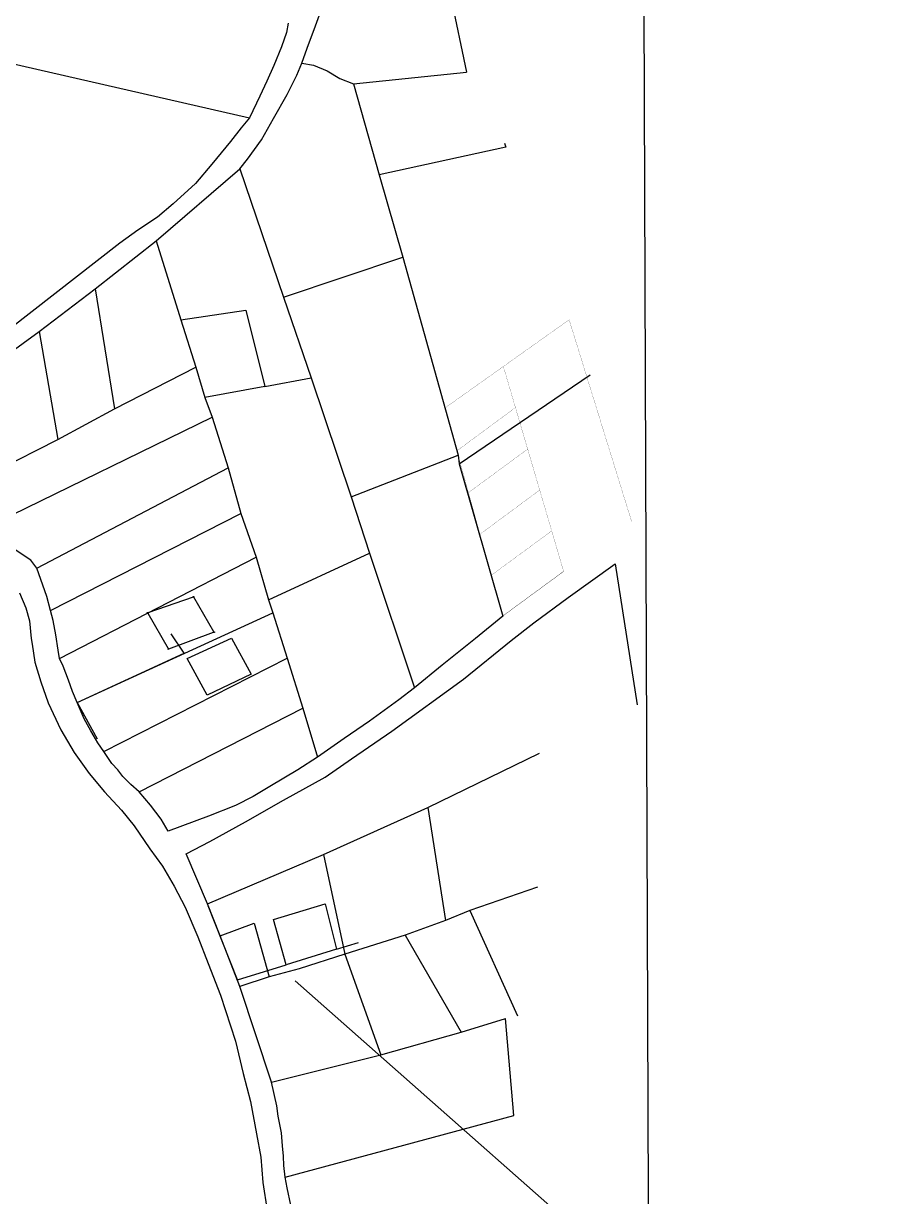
# Model space of a CAD drawing. Header units: millimetres. Extents: x 150192 to 154662, y -198734 to -196104.
# Drawn here: x 153438 to 153914, y -197639 to -196984 of the extents above; entities that cross this region are included whole.
import ezdxf

# ---------------------------------------------------------------- set-up
doc = ezdxf.new("R2010")
doc.units = ezdxf.units.MM
for name, color, linetype in [('2', 7, 'Continuous'), ('43', 7, 'Continuous'), ('CVL_CUADCON_LIN', 8, 'Continuous')]:
    doc.layers.add(name, color=color, linetype=linetype)

msp = doc.modelspace()

# ---------------------------------------------------------------- linework, layer by layer
at = {"color": 1}
for points in [[(153532.80132, -197304.6181), (153507.57266, -197313.3597)], [(153544.39058, -197324.01985), (153533.16341, -197304.75226)], [(153507.46144, -197313.65806), (153518.86144, -197333.40345)], [(153519.22109, -197333.5337), (153544.28179, -197324.3221)]]:
    msp.add_lwpolyline(points, dxfattribs=at)
for centre in [(153533.03754, -197304.53625), (153507.33644, -197313.44155), (153544.51644, -197324.23585), (153518.98644, -197333.61995)]:
    msp.add_circle(centre, 0.25, dxfattribs=at)
at = {"layer": '2', "color": 1, "linetype": 'Continuous'}
for p, q in [((153661.69313, -196897.58463), (153685.58313, -197011.47563)), ((153333.75413, -196984.47963), (153564.28813, -197036.96063)), ((153622.33113, -197018.05263), (153685.58313, -197011.47563)), ((153622.33113, -197018.05263), (153636.68913, -197068.89863)), ((153512.22013, -197105.69363), (153558.95713, -197065.55463)), ((153558.95713, -197065.55463), (153583.22413, -197137.12263)), ((153636.68913, -197068.89863), (153649.90313, -197114.91463)), ((153478.05613, -197132.49363), (153512.22013, -197105.69363)), ((153512.22013, -197105.69363), (153525.94213, -197149.80363)), ((153583.22413, -197137.12263), (153649.90313, -197114.91463)), ((153649.90313, -197114.91463), (153680.77913, -197225.37763)), ((153446.94013, -197156.37263), (153478.05613, -197132.49363)), ((153478.05613, -197132.49363), (153488.98613, -197199.47963)), ((153583.22413, -197137.12263), (153598.72413, -197182.24963)), ((153525.94213, -197149.80363), (153534.32713, -197176.24363)), ((153446.94013, -197156.37263), (153457.36213, -197216.62163)), ((153488.98613, -197199.47963), (153534.32713, -197176.24363)), ((153534.32713, -197176.24363), (153539.41013, -197193.27763)), ((153681.41413, -197230.33463), (153754.56913, -197180.54963)), ((153572.81313, -197187.06663), (153539.41013, -197193.27763)), ((153572.81313, -197187.06663), (153598.72413, -197182.24963)), ((153598.72413, -197182.24963), (153621.08513, -197248.60563)), ((153539.41013, -197193.27763), (153543.47513, -197204.20963)), ((153457.36213, -197216.62163), (153488.98613, -197199.47963)), ((153413.92813, -197267.31163), (153543.47513, -197204.20963)), ((153543.47513, -197204.20963), (153552.36913, -197232.42963)), ((153423.19713, -197234.01663), (153457.36213, -197216.62163)), ((153621.08513, -197248.60563), (153680.77913, -197225.37763)), ((153680.77913, -197225.37763), (153681.41413, -197230.33463)), ((153445.55713, -197288.55263), (153552.36913, -197232.42963)), ((153552.36913, -197232.42963), (153559.48413, -197257.97963)), ((153681.41413, -197230.33463), (153705.80913, -197315.24763)), ((153621.08513, -197248.60563), (153631.37613, -197280.13163)), ((153453.18013, -197312.19663), (153559.48413, -197257.97963)), ((153559.48413, -197257.97963), (153567.99713, -197282.38663)), ((153574.85813, -197306.15763), (153631.37613, -197280.13163)), ((153631.37613, -197280.13163), (153656.40513, -197355.38563)), ((153458.26313, -197339.01663), (153567.99713, -197282.38663)), ((153567.99713, -197282.38663), (153574.85813, -197306.15763)), ((153574.85813, -197306.15763), (153577.27213, -197313.40363)), ((153468.04613, -197363.42363), (153577.27213, -197313.40363)), ((153577.27213, -197313.40363), (153585.27613, -197338.69963)), ((153483.03613, -197390.88463), (153585.27613, -197338.69963)), ((153585.27613, -197338.69963), (153594.17013, -197366.66563)), ((153502.72513, -197413.39063), (153594.17013, -197366.66563)), ((153594.17013, -197366.66563), (153602.30213, -197393.99563)), ((153663.90613, -197422.11563), (153726.26613, -197391.89763)), ((153605.73613, -197448.39463), (153663.90613, -197422.11563)), ((153663.90613, -197422.11563), (153673.69213, -197485.28763)), ((153540.83613, -197475.94163), (153605.73613, -197448.39463)), ((153605.73613, -197448.39463), (153617.55413, -197504.06963)), ((153725.13113, -197466.63063), (153687.40913, -197479.57563)), ((153547.95013, -197493.73963), (153540.83613, -197475.94163)), ((153687.40913, -197479.57563), (153673.69213, -197485.28763)), ((153687.40913, -197479.57563), (153713.96113, -197538.43463)), ((153673.69213, -197485.28763), (153651.33913, -197493.41063)), ((153559.00313, -197522.08763), (153547.95013, -197493.73963)), ((153651.33913, -197493.41063), (153617.55413, -197504.06963)), ((153651.33913, -197493.41063), (153682.46213, -197547.56963)), ((153617.55413, -197504.06963), (153637.75513, -197560.25663)), ((153575.38713, -197516.75763), (153559.00313, -197522.08763)), ((153576.53613, -197575.47763), (153559.00313, -197522.08763)), ((153682.46213, -197547.56963), (153707.35613, -197539.95663)), ((153637.75513, -197560.25663), (153682.46213, -197547.56963)), ((153576.53613, -197575.47763), (153637.75513, -197560.25663))]:
    msp.add_line(p, q, dxfattribs=at)
for points in [[(153593.62513, -197006.59963), (153596.54613, -196998.21263), (153601.24413, -196985.63163), (153605.43413, -196973.94163), (153608.10113, -196964.91863), (153612.41813, -196954.75363), (153618.76713, -196943.19063), (153625.24413, -196933.28063), (153631.97513, -196925.27663), (153637.43613, -196918.92463), (153644.16713, -196912.19163), (153651.40613, -196905.58663), (153656.35913, -196900.63263), (153661.69313, -196897.58463)], [(153585.87513, -196984.22663), (153584.98713, -196989.43663), (153582.19313, -196997.31563), (153577.87613, -197007.73563), (153574.06613, -197016.62963), (153570.13013, -197025.01663), (153564.28813, -197036.96063)], [(153558.95713, -197065.55463), (153563.14813, -197060.21863), (153571.02113, -197049.29263), (153577.75213, -197037.47563), (153585.37113, -197024.00763), (153590.83213, -197013.20663), (153593.62513, -197006.59963)], [(153593.62513, -197006.59963), (153599.97613, -197007.61963), (153607.72413, -197010.80063), (153614.83713, -197014.99863), (153622.33113, -197018.05263)], [(153564.28813, -197036.96063), (153559.58913, -197042.67763), (153553.74813, -197050.30063), (153543.20713, -197062.87763), (153534.19013, -197073.67663), (153521.74413, -197085.10863), (153512.98113, -197092.47563), (153501.93113, -197099.84163), (153491.89813, -197107.08163), (153406.42513, -197173.50963)], [(153706.79913, -197051.14063), (153707.56113, -197053.42863), (153636.68913, -197068.89863)], [(153525.94213, -197149.80363), (153562.26713, -197144.35663), (153572.81313, -197187.06663)], [(153414.04613, -197181.01263), (153429.03313, -197169.32663), (153446.94013, -197156.37263)], [(153445.55713, -197288.55263), (153442.12713, -197284.10263), (153435.14113, -197279.39663), (153429.93313, -197275.58063), (153423.83613, -197272.14563), (153413.92813, -197267.31163)], [(153540.83613, -197475.94163), (153528.89313, -197448.10163), (153542.22913, -197441.11863), (153562.16913, -197430.19763), (153583.37913, -197418.13463), (153606.62113, -197405.18263), (153621.35413, -197394.89463), (153643.83313, -197379.52763), (153683.84013, -197350.56963), (153710.51013, -197328.97663), (153723.21013, -197318.94263), (153742.26113, -197304.84463), (153768.55113, -197286.17463), (153780.75213, -197364.72663)], [(153453.18013, -197312.19663), (153451.14713, -197304.31563), (153445.55713, -197288.55263)], [(153435.77813, -197302.27363), (153439.46213, -197310.66463), (153441.49513, -197317.90963), (153442.38513, -197327.69663), (153443.02113, -197331.00163), (153444.41913, -197340.91563), (153447.72213, -197351.97463), (153451.78813, -197363.66963), (153459.02913, -197378.79863), (153466.39713, -197391.38463), (153474.78113, -197403.08163), (153483.29213, -197413.38063), (153492.81913, -197423.68063), (153499.93313, -197432.32663), (153508.69813, -197445.29563), (153515.81213, -197454.83163), (153522.29113, -197466.14663), (153528.38813, -197477.84263), (153535.50313, -197494.36863), (153541.22013, -197509.24163), (153548.20713, -197526.91163), (153556.59313, -197552.58963), (153560.78613, -197570.76663), (153564.85213, -197586.40163), (153568.15613, -197604.32363), (153570.57113, -197617.41663), (153571.71613, -197631.52463), (153574.25713, -197647.15863)], [(153458.26313, -197339.01663), (153457.50113, -197334.31363), (153456.23013, -197325.67063), (153454.57813, -197317.78963), (153453.18013, -197312.19663)], [(153705.80913, -197315.24763), (153690.56913, -197327.69563), (153671.90013, -197342.68363), (153656.40513, -197355.38563)], [(153468.04613, -197363.42363), (153465.37813, -197357.44963), (153463.21813, -197351.09363), (153460.29613, -197343.21163), (153458.26313, -197339.01663)], [(153656.40513, -197355.38563), (153647.76913, -197361.99063), (153631.25913, -197373.92863), (153617.16113, -197383.58163), (153602.30213, -197393.99563)], [(153483.03613, -197390.88463), (153479.60613, -197386.05363), (153475.79513, -197379.31563), (153471.98413, -197372.70463), (153468.04613, -197363.42363)], [(153502.72513, -197413.39063), (153498.02513, -197409.32163), (153493.57913, -197404.74363), (153490.78513, -197401.18363), (153487.48213, -197397.49563), (153483.03613, -197390.88463)], [(153602.30213, -197393.99563), (153591.25213, -197401.10763), (153575.63013, -197410.37763), (153566.35913, -197415.96563), (153556.45313, -197421.04363), (153541.33913, -197427.00963), (153518.98513, -197435.38663), (153515.04713, -197428.64863), (153509.07713, -197420.89263), (153502.72513, -197413.39063)], [(153547.95013, -197493.73963), (153567.00113, -197486.75863), (153575.38713, -197516.75763)], [(153617.55413, -197504.06963), (153592.02613, -197512.31763), (153575.38713, -197516.75763)], [(153584.16313, -197628.48063), (153711.93413, -197594.10263), (153707.35613, -197539.95663)], [(153584.16313, -197628.48063), (153583.52713, -197621.99863), (153583.39913, -197616.91463), (153582.76413, -197611.06763), (153582.12813, -197603.82263), (153580.34913, -197594.54363), (153579.58613, -197588.69663), (153576.53613, -197575.47763)], [(153616.05213, -197718.86263), (153613.25713, -197712.63363), (153607.92113, -197702.33563), (153603.98313, -197692.92863), (153599.79113, -197683.64863), (153595.59813, -197672.84363), (153592.80313, -197664.32663), (153590.38913, -197654.03063), (153587.46613, -197644.24263), (153585.30613, -197634.58163), (153584.16313, -197628.48063)]]:
    msp.add_lwpolyline(points, dxfattribs=at)
at = {"layer": '43', "color": 1, "linetype": 'Continuous'}
msp.add_lwpolyline([(150379.71213, -196373.22563), (153782.32413, -196361.09063), (153790.66413, -198664.98163), (150387.79113, -198677.09663), (150379.71213, -196373.22563)], dxfattribs=at)
at = {"layer": 'CVL_CUADCON_LIN', "color": 1, "ltscale": 0.5, "const_width": 0.1, "flags": 128}
for points in [[(153673.45195, -197199.06943), (153742.83878, -197149.79999), (153777.7538, -197262.51619)], [(153705.80913, -197315.24763), (153673.45195, -197199.06943)]]:
    msp.add_lwpolyline(points, dxfattribs=at)
for points in [[(153673.45195, -197199.06943), (153706.10697, -197175.88211), (153739.76508, -197290.35981), (153705.80913, -197315.24763)], [(153706.10697, -197175.88211), (153712.85766, -197198.84252), (153680.11925, -197223.00979), (153673.45195, -197199.06943)], [(153680.11766, -197223.00951), (153712.85766, -197198.84252), (153719.67337, -197222.02405), (153686.61218, -197246.32115)], [(153686.61218, -197246.32115), (153719.67337, -197222.02405), (153726.39599, -197244.88898), (153693.07841, -197269.53807)], [(153693.0784, -197269.53805), (153726.39599, -197244.88898), (153733.10169, -197267.69635), (153699.45033, -197292.41662)], [(153699.45033, -197292.41662), (153733.10169, -197267.69635), (153739.73687, -197290.26387), (153705.78092, -197315.15169)]]:
    msp.add_lwpolyline(points, close=True, dxfattribs=at)
at = {"layer": 'CVL_CUADCON_LIN', "color": 1, "ltscale": 0.5, "flags": 128}
for points in [[(153468.04613, -197363.42363), (153527.87129, -197336.02672), (153520.61125, -197325.22152)], [(153468.04613, -197363.42363), (153492.77629, -197352.09846)], [(153468.04613, -197363.42363), (153479.20985, -197383.87506)], [(153557.52826, -197518.30499), (153541.25159, -197476.99603)], [(153612.86726, -197501.27542), (153625.19667, -197497.48127)], [(153557.52826, -197518.30499), (153584.81545, -197509.90785)], [(153589.8863, -197518.9143), (154661.8863, -198465.9143)]]:
    msp.add_lwpolyline(points, dxfattribs=at)
for points in [[(153540.66405, -197359.46249), (153529.50033, -197339.01105), (153554.23049, -197327.68589), (153565.22465, -197347.77415)], [(153529.50033, -197339.01105), (153554.23049, -197327.68589), (153565.22465, -197347.77415), (153540.66405, -197359.46249)], [(153577.78877, -197484.77151), (153606.51771, -197475.95955), (153612.86726, -197501.27542), (153584.81545, -197509.90785)]]:
    msp.add_lwpolyline(points, close=True, dxfattribs=at)

doc.saveas('drawing.dxf')
